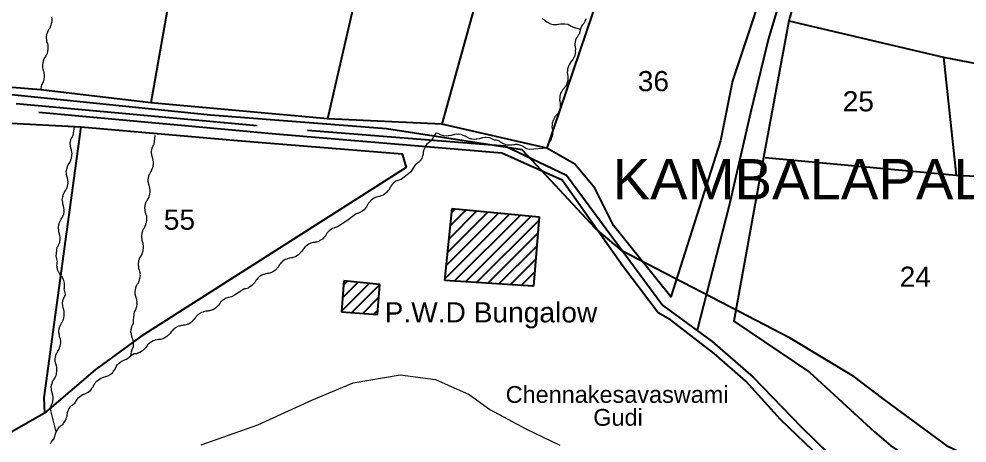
# Model space of a CAD drawing. Header units: inches. Extents: x 45 to 985, y 114 to 777.
# Drawn here: x 243.5 to 384.7, y 432.7 to 495.8 of the extents above; entities that cross this region are included whole.
import ezdxf
from ezdxf.enums import TextEntityAlignment as Align

# ---------------------------------------------------------------- set-up
doc = ezdxf.new("R2010")
doc.units = ezdxf.units.IN
doc.header["$LTSCALE"] = 15
doc.header["$MEASUREMENT"] = 0
doc.linetypes.add('ACAD_ISO02W100', pattern=[15, 12, -3])
for name, color, linetype in [('PLOT', 7, 'Continuous'), ('PLOT NO', 7, 'Continuous'), ('ROAD', 50, 'Continuous'), ('STREAM', 130, 'SL'), ('VILLAGE', 20, 'SL')]:
    doc.layers.add(name, color=color, linetype=linetype)
doc.styles.get("Standard").update_dxf_attribs({"font": 'arial.ttf'})
doc.linetypes.add('SL', pattern='A,8e-06,[1,streme line,S=0.066667,R=0,X=0,Y=0],-0.839413', length=0.839421)

msp = doc.modelspace()

# ---------------------------------------------------------------- hatches: boundary and pattern name
at = {"layer": 'VILLAGE', "linetype": 'ACAD_ISO02W100'}
h = msp.add_hatch(dxfattribs=at)
h.set_pattern_fill('ANSI31', color=256, scale=10)
h.paths.add_polyline_path([(308.02, 467.61), (320.94, 466.39), (320.14, 456.07), (306.92, 456.91)])
h.paths.add_polyline_path([(291.88, 456.89), (291.54, 452.25), (296.87, 451.87), (297.25, 456.31)])

# ---------------------------------------------------------------- linework, layer by layer
at = {"layer": 'PLOT'}
for points in [[(366.14, 584.59), (368.69, 576.72), (377.77, 573.28), (376.11, 559.08), (376.23, 556.17), (375.22, 542.06), (372.28, 535.13), (365.59, 520.33), (356.24, 506.23), (349.77, 486.63), (347.96, 477.68), (340.57, 454.48), (332.05, 465.09), (329.26, 470.67), (326.29, 474.21), (322.11, 476.62), (306.48, 480.2), (289.42, 480.96), (263.12, 483.36), (246.72, 485.28), (226.56, 486.95)], [(386.21, 576.5), (381.78, 565.99), (378.8, 555.47), (378.17, 551.28), (377.95, 547.79), (376.16, 536.81), (372.95, 531.47), (369.46, 522.72), (368.56, 519.08), (365.72, 512.42), (360.75, 504.94), (358.15, 495.54), (354.4, 475.23), (349.95, 450.89), (361.24, 443.27), (370.91, 434.42), (373.35, 432.29), (379.36, 428.23), (386.08, 423.91)], [(326.57, 552.2), (320.07, 529.47), (318.25, 522.89), (316.5, 515.96), (310.84, 495.91), (306.48, 480.2)], [(346.99, 548.44), (346.2, 545.12), (340.48, 528.15), (335.28, 512.09), (331.85, 505.31), (322.11, 476.62)], [(282.1, 512.66), (298.16, 518.92), (289.42, 480.96)], [(261.73, 508.5), (261.85, 505.69), (267.03, 505.55), (263.12, 483.36)], [(358.15, 495.54), (381.2, 490.14), (409.85, 484.65), (426.46, 481.46), (414.18, 464.91), (412.04, 465.29)], [(381.2, 490.14), (383.05, 472.52)], [(478.89, 384.11), (464.26, 392.94), (441.65, 403.15), (420.59, 414.24), (394.3, 426.22), (381.93, 432.18), (372.33, 439.21), (367.82, 442.64), (358.37, 448.36), (349.34, 453.02), (339.59, 458.07), (333.4, 461.27), (329.32, 464.7), (322.72, 471.81), (318.41, 476.38), (298.24, 479.51), (272, 481.51), (230.2, 485.79), (199.18, 488.33)], [(198.85, 483.63), (225.84, 482.13), (241.35, 480.36), (252.72, 479.81), (276.01, 477.73), (300.56, 475.76), (301.16, 473.72), (261.65, 448.56), (254.83, 443.6), (247.3, 437.18), (237.87, 431.83), (223.6, 419.94), (212.74, 412.4)], [(252.72, 479.81), (247.17, 439.48), (247.3, 437.18)], [(402.08, 471.6), (383.05, 472.52), (354.64, 475.17)]]:
    msp.add_lwpolyline(points, dxfattribs=at)
at = {"layer": 'ROAD', "linetype": 'ACAD_ISO02W100', "ltscale": 0.2}
for points in [[(374.77, 585.79), (379.31, 572.42), (378.88, 568.56), (377.25, 555.05), (376.75, 546.47), (375.86, 541.34), (374.72, 537.5), (373.62, 535.58), (368.67, 523.84), (366.04, 517.54), (358.55, 504.38), (355.1, 492.93), (352.44, 481.87), (349.28, 468.1), (344.48, 449.55)], [(199.16, 487.24), (243.09, 483.28), (286.44, 479.29), (315.84, 476.96), (325.03, 472.57), (339.38, 453.19), (346.72, 447.85), (352.85, 442.51), (359.99, 435.14), (364.15, 431.05), (373.35, 424.05), (391.4, 411.85), (415.46, 394.42), (425.92, 387.28), (458.71, 363.82), (475.18, 351.59)], [(474.98, 350.53), (460.46, 361.26), (424.97, 386.63), (398.21, 405.64), (387.19, 413.62), (373.98, 422.45), (362.96, 430.45), (356.89, 436.24), (351.73, 441.95), (347.04, 446.04), (340.52, 451.08), (338.67, 452.13), (333.43, 459.05), (324.4, 471.84), (315.38, 475.86), (282.27, 478.64), (199.12, 486.23)]]:
    msp.add_lwpolyline(points, dxfattribs=at)
at = {"layer": 'STREAM', "color": 4, "lineweight": 0}
for points in [[(246.79, 485.43), (246.87, 486.05), (246.98, 486.21), (247.12, 486.53), (247.14, 486.59), (247.22, 486.8), (247.3, 487.26), (247.28, 487.37), (247.3, 487.47), (247.25, 487.8), (247.22, 487.93), (247.2, 488.01), (247.09, 488.31), (247.06, 488.63), (247.03, 488.74), (247.03, 488.95), (247.09, 489.38), (247.12, 489.49), (247.14, 489.6), (247.25, 489.92), (247.33, 490.03), (247.38, 490.11), (247.44, 490.22), (247.55, 490.35), (247.68, 490.68), (247.71, 490.76), (247.79, 490.97), (247.84, 491.4), (247.84, 491.51), (247.84, 491.62), (247.82, 491.97), (247.79, 492.08), (247.76, 492.18), (247.65, 492.45), (247.63, 492.8), (247.6, 492.88), (247.57, 493.12), (247.63, 493.56), (247.68, 493.66), (247.71, 493.77), (247.82, 494.09), (247.9, 494.17), (247.92, 494.25), (248, 494.36), (248.11, 494.52), (248.22, 494.85), (248.27, 494.93), (248.35, 495.12), (248.41, 495.57), (248.41, 495.68), (248.41, 495.79), (248.38, 496.14)], [(327.93, 495.84), (327.77, 495.44), (327.66, 495.25), (327.61, 495.17), (327.39, 494.9), (327.26, 494.77), (327.12, 494.34), (326.91, 493.56), (326.77, 493.42), (326.61, 493.12), (326.56, 493.07), (326.45, 492.86), (326.32, 492.42), (326.32, 492.32), (326.29, 492.21), (326.29, 491.89), (326.32, 491.75), (326.32, 491.67), (326.37, 491.38), (326.34, 491.03), (326.37, 490.94), (326.34, 490.7), (326.23, 490.27), (326.18, 490.19), (326.15, 490.08), (325.97, 489.79), (325.88, 489.68), (325.86, 489.63), (325.75, 489.52), (325.64, 489.38), (325.48, 489.09), (325.43, 489.01), (325.32, 488.82), (325.18, 488.39), (325.18, 488.28), (325.16, 488.17), (325.13, 487.82), (325.16, 487.72), (325.16, 487.63), (325.24, 487.31), (325.21, 486.99), (325.21, 486.88), (325.21, 486.67), (325.1, 486.24), (325.05, 486.15), (325.02, 486.05), (324.84, 485.75), (324.75, 485.64), (324.7, 485.56), (324.62, 485.48), (324.51, 485.35), (324.32, 485.05), (324.3, 484.97), (324.16, 484.78), (324.05, 484.35), (324.05, 484.24), (324.03, 484.14), (324, 483.79), (324.03, 483.68), (324.03, 483.6), (324.08, 483.28), (324.08, 482.95), (324.08, 482.84), (324.08, 482.63), (323.97, 482.2), (323.92, 482.09), (323.87, 481.98), (323.7, 481.69), (323.62, 481.61), (323.57, 481.53), (323.49, 481.45), (323.35, 481.31), (323.19, 481.01), (323.14, 480.93), (323.03, 480.75), (322.92, 480.31), (322.92, 480.21), (322.9, 480.1), (322.87, 479.75), (322.9, 479.64), (322.9, 479.53), (322.95, 479.24), (322.95, 478.89), (322.95, 478.81), (322.95, 478.59), (322.82, 478.16), (322.76, 478.05), (322.74, 477.95), (322.57, 477.65), (322.49, 477.57), (322.44, 477.49), (322.36, 477.41), (322.14, 476.63), (319.51, 476.39), (319.08, 476.52), (318.94, 476.63), (318.65, 476.82), (318.59, 476.87), (318.38, 476.98), (317.95, 477.09), (317.84, 477.09), (317.73, 477.14), (317.41, 477.14), (317.27, 477.11), (317.19, 477.11), (316.9, 477.06), (316.55, 477.06), (316.47, 477.06), (316.22, 477.06), (315.79, 477.19), (315.71, 477.25), (315.6, 477.27), (315.31, 477.44), (315.2, 477.52), (315.15, 477.57), (315.04, 477.65), (314.61, 477.79), (314.29, 477.81), (314.12, 477.92), (313.8, 478.03), (313.72, 478.08), (313.51, 478.16), (313.07, 478.22), (312.97, 478.19), (312.86, 478.22), (312.51, 478.16), (312.4, 478.11), (312.32, 478.11), (312.03, 478), (311.68, 477.95), (311.59, 477.95), (311.38, 477.89), (310.92, 477.95), (310.84, 478), (310.71, 478), (310.41, 478.14), (310.3, 478.19), (310.22, 478.24), (310.11, 478.3), (309.95, 478.4), (309.63, 478.51), (309.55, 478.57), (309.33, 478.65), (308.9, 478.7), (308.8, 478.67), (308.69, 478.7), (308.34, 478.65), (308.23, 478.59), (308.15, 478.59), (307.85, 478.48), (307.5, 478.43), (307.42, 478.43), (307.21, 478.38), (306.78, 478.43), (306.67, 478.48), (306.56, 478.48), (306.24, 478.62), (306.13, 478.67), (306.05, 478.73), (305.94, 478.78), (305.59, 478.83), (304.87, 477.68), (304.71, 477.6), (304.44, 477.35), (304.38, 477.3), (304.19, 477.14), (303.95, 476.79), (303.93, 476.68), (303.87, 476.57), (303.76, 476.25), (303.74, 476.14), (303.71, 476.06), (303.68, 475.74), (303.58, 475.42), (303.55, 475.34), (303.47, 475.12), (303.23, 474.74), (303.14, 474.69), (303.09, 474.58), (302.82, 474.37), (302.71, 474.29), (302.66, 474.23), (302.55, 474.18), (301.8, 473.02), (300.4, 471.97), (300.21, 471.92), (299.89, 471.78), (299.81, 471.76), (299.62, 471.68), (299.27, 471.41), (299.19, 471.33), (299.11, 471.25), (298.89, 470.98), (298.84, 470.87), (298.79, 470.79), (298.65, 470.52), (298.44, 470.25), (298.38, 470.2), (298.25, 470.01), (297.9, 469.74), (297.79, 469.69), (297.71, 469.63), (297.39, 469.5), (297.28, 469.47), (297.2, 469.44), (297.06, 469.42), (296.87, 469.39), (296.58, 469.25), (296.5, 469.23), (296.28, 469.12), (295.93, 468.85), (295.85, 468.77), (295.77, 468.69), (295.56, 468.42), (295.5, 468.31), (295.45, 468.26), (295.31, 467.96), (295.1, 467.69), (295.04, 467.64), (294.91, 467.45), (294.56, 467.18), (294.45, 467.13), (294.37, 467.07), (294.05, 466.94), (293.94, 466.91), (293.86, 466.89), (293.73, 466.86), (292.33, 465.78), (290.95, 464.89), (290.79, 464.87), (290.47, 464.76), (290.39, 464.73), (290.17, 464.65), (289.8, 464.41), (289.72, 464.33), (289.64, 464.28), (289.39, 464.01), (289.34, 463.9), (289.29, 463.85), (289.12, 463.58), (288.88, 463.33), (288.83, 463.25), (288.69, 463.09), (288.32, 462.85), (288.21, 462.8), (288.13, 462.74), (287.81, 462.63), (287.67, 462.61), (287.59, 462.58), (287.46, 462.58), (287.29, 462.55), (286.97, 462.45), (286.86, 462.42), (286.65, 462.34), (286.3, 462.1), (286.22, 462.02), (286.11, 461.96), (285.89, 461.69), (285.84, 461.58), (285.79, 461.53), (285.63, 461.26), (285.38, 461.02), (285.33, 460.94), (285.19, 460.78), (284.82, 460.54), (284.71, 460.48), (284.6, 460.43), (284.28, 460.32), (284.17, 460.29), (284.09, 460.27), (283.96, 460.27), (283.77, 460.24), (283.45, 460.13), (283.36, 460.1), (283.15, 460.02), (282.8, 459.78), (282.72, 459.7), (282.61, 459.65), (282.4, 459.38), (282.32, 459.3), (282.26, 459.22), (282.13, 458.95), (281.88, 458.71), (281.83, 458.62), (281.67, 458.46), (281.32, 458.22), (281.21, 458.17), (281.1, 458.11), (280.78, 458.01), (280.67, 457.98), (280.59, 457.98), (280.46, 457.95), (280.27, 457.92), (279.95, 457.82), (279.87, 457.79), (279.65, 457.71), (279.27, 457.47), (279.22, 457.39), (279.11, 457.33), (278.9, 457.09), (278.82, 456.98), (278.76, 456.9), (278.63, 456.63), (278.39, 456.39), (278.33, 456.31), (278.17, 456.15), (277.82, 455.91), (277.71, 455.88), (277.61, 455.8), (277.28, 455.69), (277.18, 455.66), (277.07, 455.66), (276.96, 455.64), (275.59, 454.75), (275.13, 454.48), (274.94, 454.45), (274.62, 454.37), (274.54, 454.35), (274.32, 454.29), (273.95, 454.05), (273.84, 453.97), (273.76, 453.92), (273.52, 453.67), (273.43, 453.59), (273.38, 453.51), (273.22, 453.24), (272.98, 453.03), (272.92, 452.95), (272.76, 452.78), (272.39, 452.57), (272.25, 452.54), (272.17, 452.49), (271.85, 452.38), (271.71, 452.38), (271.63, 452.35), (271.5, 452.35), (271.34, 452.33), (270.99, 452.25), (270.91, 452.22), (270.69, 452.17), (270.31, 451.95), (270.23, 451.87), (270.12, 451.82), (269.88, 451.57), (269.83, 451.47), (269.77, 451.39), (269.59, 451.14), (269.34, 450.9), (269.29, 450.82), (269.13, 450.69), (268.75, 450.44), (268.64, 450.42), (268.54, 450.36), (268.21, 450.26), (268.08, 450.26), (268, 450.26), (267.89, 450.23), (267.7, 450.23), (267.38, 450.12), (267.3, 450.12), (267.06, 450.04), (266.68, 449.82), (266.6, 449.74), (266.52, 449.69), (266.28, 449.45), (266.2, 449.34), (266.14, 449.29), (265.98, 449.02), (265.74, 448.78), (265.66, 448.72), (265.5, 448.56), (265.12, 448.34), (265.01, 448.29), (264.93, 448.24), (264.58, 448.16), (264.47, 448.16), (264.39, 448.13), (264.26, 448.13), (264.07, 448.1), (263.75, 448.02), (263.67, 447.99), (263.45, 447.94), (263.07, 447.7), (262.99, 447.62), (262.89, 447.56), (262.64, 447.32), (262.56, 447.21), (262.51, 447.16), (262.35, 446.89), (262.11, 446.68), (262.05, 446.6), (261.89, 446.43), (261.51, 446.22), (261.41, 446.19), (261.3, 446.14), (260.97, 446.03), (260.84, 446.03), (260.76, 446), (260.62, 446), (260.17, 445.73)], [(321.36, 495.9), (321.66, 495.74), (321.77, 495.65), (321.85, 495.63), (321.93, 495.55), (322.09, 495.41), (322.39, 495.28), (322.47, 495.22), (322.66, 495.12), (323.09, 495.01), (323.19, 495.01), (323.3, 495.01), (323.65, 495.01), (323.79, 495.04), (323.87, 495.04), (324.16, 495.12), (324.51, 495.12), (324.59, 495.12), (324.81, 495.12), (325.24, 495.04), (325.35, 494.98), (325.45, 494.95), (325.75, 494.79), (325.86, 494.71), (325.94, 494.66), (326.02, 494.6), (327.12, 494.34)], [(248.19, 432.66), (248.3, 432.84), (248.35, 432.92), (248.54, 433.19), (248.68, 433.33), (249, 434.4), (248.14, 437.96), (248.17, 438.09), (248.27, 438.25), (248.38, 438.55), (248.43, 438.63), (248.51, 438.84), (248.57, 439.3), (248.57, 439.41), (248.57, 439.52), (248.54, 439.84), (248.49, 439.98), (248.49, 440.06), (248.38, 440.35), (248.35, 440.67), (248.33, 440.78), (248.3, 441), (248.35, 441.43), (248.41, 441.54), (248.41, 441.64), (248.54, 441.97), (248.62, 442.07), (248.65, 442.15), (248.73, 442.26), (248.84, 442.4), (248.95, 442.72), (249, 442.8), (249.08, 443.02), (249.13, 443.45), (249.11, 443.55), (249.13, 443.66), (249.11, 444.01), (249.05, 444.12), (249.05, 444.23), (248.95, 444.5), (248.89, 444.85), (248.89, 444.93), (248.86, 445.17), (248.92, 445.6), (248.97, 445.71), (248.97, 445.81), (249.11, 446.14), (249.16, 446.22), (249.21, 446.3), (249.27, 446.41), (249.38, 446.57), (249.51, 446.89), (249.54, 446.97), (249.62, 447.16), (249.7, 447.62), (249.67, 447.73), (249.7, 447.83), (249.65, 448.18), (249.62, 448.29), (249.59, 448.37), (249.51, 448.67), (249.46, 449.02), (249.43, 449.1), (249.43, 449.31), (249.48, 449.74), (249.51, 449.85), (249.54, 449.96), (249.67, 450.28), (249.73, 450.39), (249.78, 450.47), (249.83, 450.58), (249.94, 450.71), (250.08, 451.04), (250.1, 451.12), (250.18, 451.33), (250.24, 451.76), (250.24, 451.87), (250.24, 452), (250.21, 452.33), (250.18, 452.43), (250.16, 452.54), (250.05, 452.84), (250.02, 453.16), (250, 453.24), (249.97, 453.48), (250.02, 453.92), (250.08, 454.02), (250.1, 454.13), (250.21, 454.45), (250.29, 454.56), (250.32, 454.61), (250.4, 454.72), (250.4, 454.86), (250.21, 455.66), (250.26, 455.85), (250.26, 456.18), (250.26, 456.28), (250.26, 456.5), (250.16, 456.93), (250.1, 457.04), (250.08, 457.14), (249.91, 457.44), (249.83, 457.52), (249.78, 457.6), (249.59, 457.84), (249.43, 458.14), (249.38, 458.22), (249.27, 458.41), (249.16, 458.84), (249.16, 458.97), (249.13, 459.08), (249.16, 459.4), (249.19, 459.54), (249.19, 459.62), (249.21, 459.73), (249, 460.56), (249.19, 461.88), (249.3, 462.04), (249.43, 462.37), (249.48, 462.42), (249.56, 462.63), (249.62, 463.09), (249.62, 463.2), (249.62, 463.31), (249.59, 463.63), (249.54, 463.76), (249.54, 463.85), (249.43, 464.14), (249.4, 464.49), (249.38, 464.57), (249.35, 464.79), (249.43, 465.22), (249.46, 465.33), (249.48, 465.43), (249.62, 465.76), (249.67, 465.86), (249.73, 465.94), (249.78, 466.05), (249.89, 466.19), (250.02, 466.51), (250.05, 466.59), (250.16, 466.81), (250.21, 467.24), (250.18, 467.34), (250.21, 467.45), (250.18, 467.8), (250.13, 467.91), (250.13, 467.99), (250.02, 468.29), (250, 468.64), (249.97, 468.72), (249.94, 468.96), (250, 469.39), (250.05, 469.5), (250.08, 469.6), (250.18, 469.93), (250.26, 470.01), (250.29, 470.09), (250.37, 470.2), (250.48, 470.36), (250.61, 470.65), (250.64, 470.73), (250.72, 470.95), (250.8, 471.38), (250.78, 471.51), (250.8, 471.62), (250.75, 471.95), (250.72, 472.08), (250.69, 472.16), (250.61, 472.46), (250.56, 472.78), (250.56, 472.89), (250.53, 473.1), (250.59, 473.53), (250.64, 473.64), (250.64, 473.75), (250.78, 474.07), (250.86, 474.18), (250.88, 474.26), (250.96, 474.34), (251.07, 474.5), (251.21, 474.83), (251.23, 474.91), (251.31, 475.12), (251.37, 475.55), (251.37, 475.66), (251.39, 475.77), (251.34, 476.12), (251.31, 476.22), (251.29, 476.31), (251.21, 476.6), (251.15, 476.95), (251.15, 477.03), (251.13, 477.25), (251.18, 477.7), (251.23, 477.81), (251.23, 477.92), (251.37, 478.22), (251.45, 478.32), (251.48, 478.4), (251.56, 478.51), (251.74, 479.83)], [(249, 434.4), (249.51, 435.16), (249.62, 435.21), (249.67, 435.27), (249.78, 435.35), (250.05, 435.56), (250.1, 435.67), (250.18, 435.75), (250.43, 436.1), (250.51, 436.32), (250.51, 436.42), (250.64, 436.75), (250.67, 437.04), (250.69, 437.12), (250.69, 437.26), (250.8, 437.58), (250.88, 437.66), (250.91, 437.77), (251.15, 438.15), (251.31, 438.31), (251.39, 438.36), (251.64, 438.58), (251.8, 438.68), (252.28, 439.44), (252.96, 439.95), (253.09, 439.98), (253.17, 440), (253.28, 440.03), (253.6, 440.19), (253.68, 440.24), (253.79, 440.3), (254.14, 440.57), (254.27, 440.76), (254.3, 440.84), (254.52, 441.11), (254.65, 441.37), (254.7, 441.46), (254.76, 441.56), (254.95, 441.83), (255.05, 441.91), (255.11, 441.99), (255.46, 442.26), (255.67, 442.37), (255.75, 442.4), (256.05, 442.53), (256.24, 442.59), (256.35, 442.61), (256.43, 442.64), (256.56, 442.67), (256.86, 442.8), (256.97, 442.88), (257.07, 442.91), (257.4, 443.2), (257.53, 443.37), (257.58, 443.45), (257.8, 443.72), (257.93, 444.01), (257.99, 444.07), (258.01, 444.2), (258.23, 444.47), (258.31, 444.52), (258.39, 444.63), (258.74, 444.9), (258.93, 444.98), (259.01, 445.01), (259.33, 445.17), (259.52, 445.2), (260.17, 445.73), (260.22, 446.3), (260.3, 446.46), (260.41, 446.78), (260.46, 446.86), (260.52, 447.08), (260.54, 447.51), (260.54, 447.64), (260.54, 447.75), (260.49, 448.08), (260.44, 448.18), (260.41, 448.29), (260.3, 448.56), (260.22, 448.91), (260.22, 448.99), (260.17, 449.21), (260.19, 449.64), (260.25, 449.77), (260.25, 449.88), (260.36, 450.2), (260.41, 450.31), (260.44, 450.39), (260.52, 450.5), (260.54, 451.06), (260.68, 452.27), (260.79, 452.41), (260.92, 452.73), (260.95, 452.81), (261.03, 453.03), (261.08, 453.46), (261.06, 453.59), (261.08, 453.7), (261.03, 454.02), (261, 454.16), (260.97, 454.24), (260.87, 454.53), (260.81, 454.86), (260.81, 454.94), (260.79, 455.18), (260.84, 455.61), (260.87, 455.72), (260.89, 455.83), (261, 456.15), (261.08, 456.26), (261.11, 456.34), (261.16, 456.44), (261.27, 456.58), (261.41, 456.9), (261.43, 456.98), (261.51, 457.2), (261.57, 457.63), (261.54, 457.76), (261.57, 457.87), (261.51, 458.19), (261.49, 458.33), (261.46, 458.41), (261.35, 458.71), (261.32, 459.03), (261.3, 459.11), (261.27, 459.35), (261.32, 459.78), (261.35, 459.89), (261.38, 460), (261.49, 460.32), (261.57, 460.43), (261.59, 460.51), (261.67, 460.59), (261.76, 460.75), (261.89, 461.07), (261.92, 461.15), (262, 461.37), (262.05, 461.8), (262.05, 461.91), (262.05, 462.04), (262, 462.37), (261.97, 462.47), (261.94, 462.58), (261.84, 462.85), (261.81, 463.2), (261.78, 463.28), (261.76, 463.52), (261.81, 463.95), (261.84, 464.06), (261.86, 464.17), (261.97, 464.49), (262.05, 464.6), (262.08, 464.68), (262.16, 464.76), (262.24, 464.92), (262.37, 465.24), (262.4, 465.33), (262.48, 465.54), (262.54, 465.97), (262.54, 466.08), (262.54, 466.19), (262.51, 466.54), (262.45, 466.64), (262.43, 466.75), (262.32, 467.02), (262.29, 467.37), (262.27, 467.45), (262.24, 467.67), (262.29, 468.12), (262.32, 468.23), (262.35, 468.34), (262.45, 468.66), (262.54, 468.77), (262.56, 468.82), (262.64, 468.93), (262.75, 469.09), (262.86, 469.42), (262.89, 469.5), (262.97, 469.71), (263.02, 470.14), (263.02, 470.25), (263.02, 470.36), (262.99, 470.71), (262.94, 470.82), (262.91, 470.9), (262.83, 471.19), (262.78, 471.54), (262.75, 471.62), (262.72, 471.84), (262.78, 472.3), (262.83, 472.4), (262.83, 472.51), (262.97, 472.83), (263.02, 472.91), (263.05, 473), (263.13, 473.1), (263.24, 473.26), (263.34, 473.59), (263.4, 473.67), (263.48, 473.88), (263.5, 474.31), (263.5, 474.42), (263.5, 474.53), (263.48, 474.88), (263.42, 474.99), (263.42, 475.07), (263.32, 475.36), (263.26, 475.71), (263.24, 475.79), (263.21, 476.01), (263.26, 476.47), (263.32, 476.57), (263.32, 476.68), (263.45, 476.98), (263.5, 477.09), (263.56, 477.17), (263.61, 477.27), (263.75, 478.48)]]:
    msp.add_lwpolyline(points, dxfattribs=at)
at = {"layer": 'STREAM', "color": 4, "linetype": 'ByBlock', "lineweight": 0}
msp.add_lwpolyline([(270.61, 432.47), (279.06, 435.45), (287.08, 439.11), (293.24, 441.7), (300.27, 442.88), (305.54, 442.18), (310.52, 439.95), (313.64, 437.71), (319, 434.84), (324.03, 432.41)], dxfattribs=at)
at = {"layer": 'VILLAGE', "linetype": 'ACAD_ISO02W100'}
for points in [[(308.02, 467.61), (320.94, 466.39), (320.14, 456.07), (306.92, 456.91), (308.02, 467.61)], [(291.88, 456.89), (291.54, 452.25), (296.87, 451.87), (297.25, 456.31), (291.88, 456.89)]]:
    msp.add_lwpolyline(points, dxfattribs=at)

# ---------------------------------------------------------------- texts
at = {"layer": 'PLOT NO', "linetype": 'ACAD_ISO02W100'}
for s, p in [('36', (337.98, 486.59)), ('25', (368.5, 483.59)), ('55', (267.38, 465.97)), ('24', (376.99, 457.48))]:
    msp.add_text(s, height=3, dxfattribs=at).set_placement(p, align=Align.MIDDLE_CENTER)
at = {"layer": 'VILLAGE', "color": 1, "linetype": 'ACAD_ISO02W100'}
msp.add_text('KAMBALAPALLE', height=6, dxfattribs=at).set_placement((364.74, 471.99), align=Align.MIDDLE_CENTER)
at = {"layer": 'VILLAGE', "color": 0, "linetype": 'ACAD_ISO02W100'}
for s, height, p in [('P.W.D Bungalow', 3, (313.78, 452.18)), ('Chennakesavaswami', 2.5, (332.57, 439.96)), ('Gudi', 2.5, (332.71, 436.55))]:
    msp.add_text(s, height=height, dxfattribs=at).set_placement(p, align=Align.MIDDLE_CENTER)

doc.saveas('drawing.dxf')
